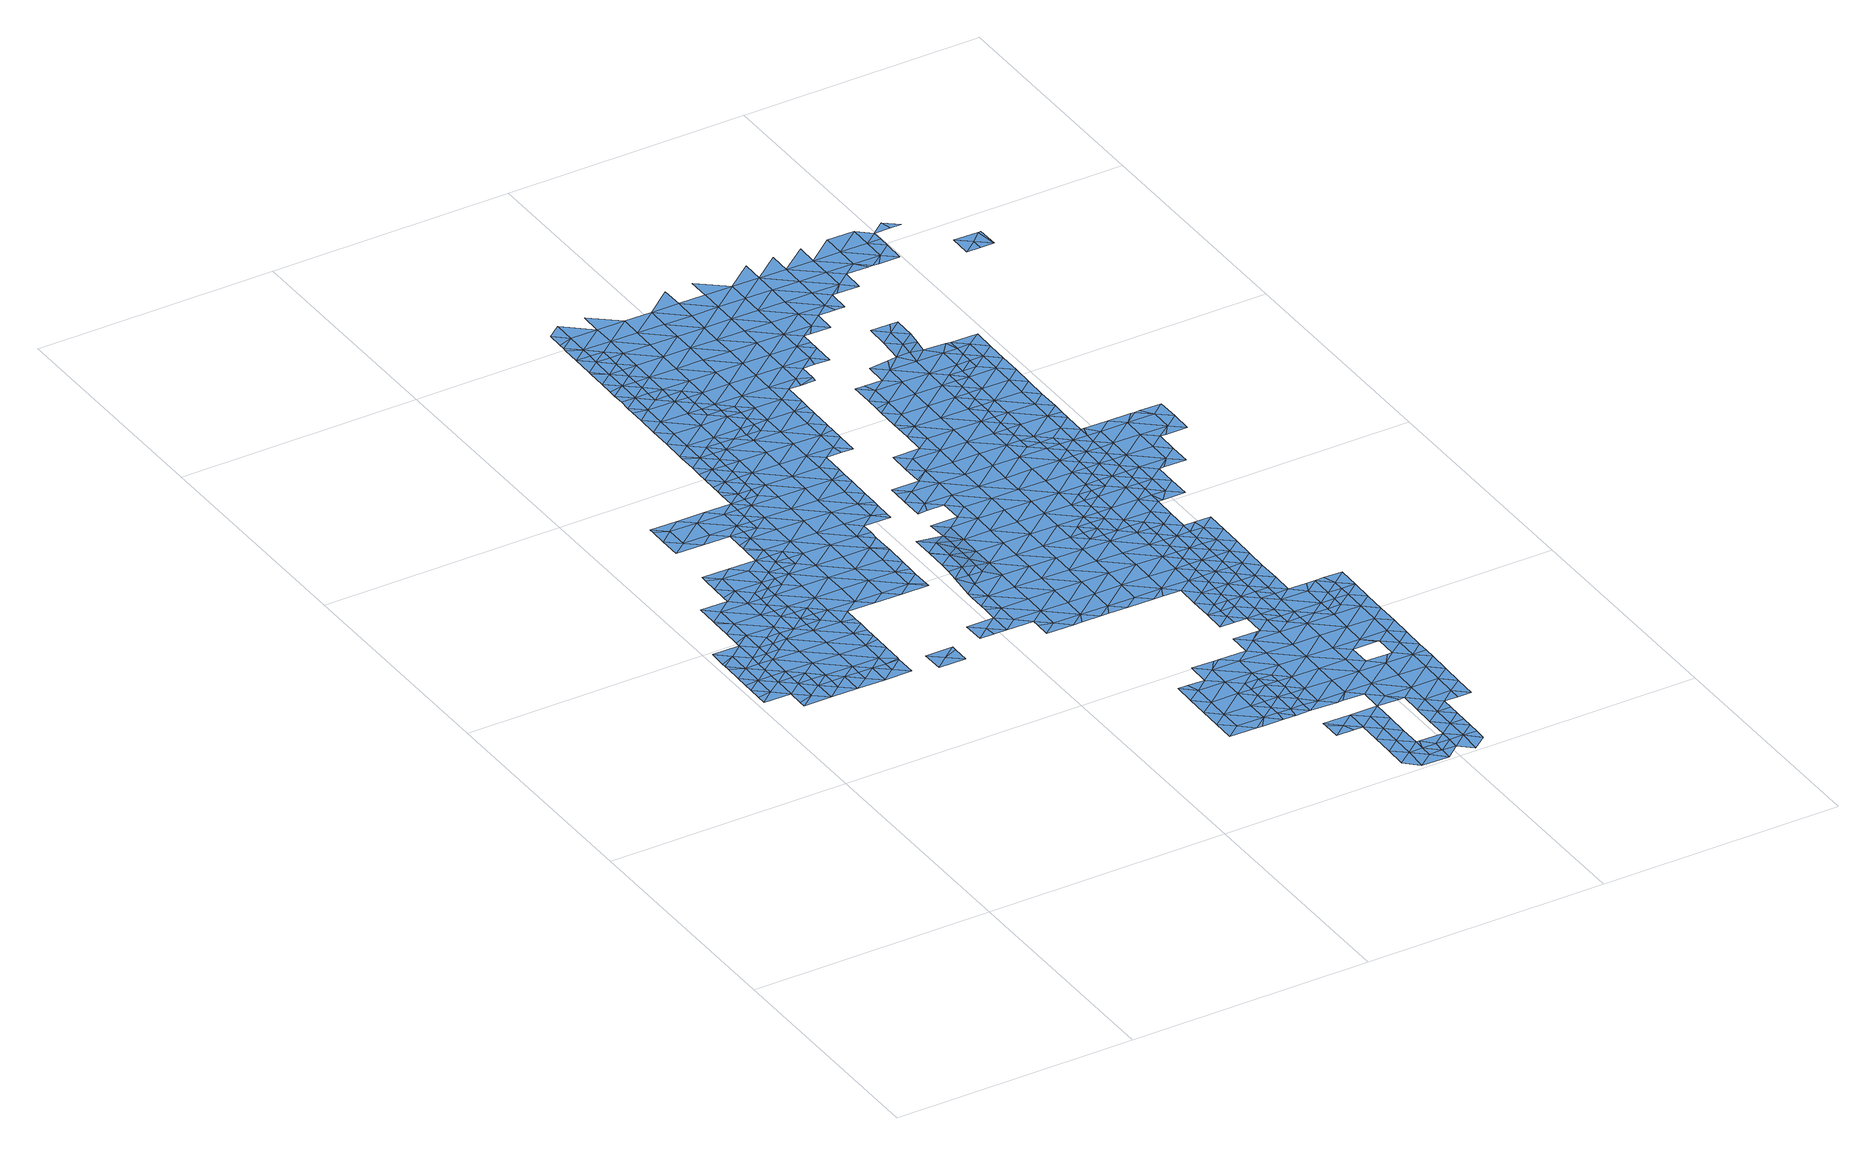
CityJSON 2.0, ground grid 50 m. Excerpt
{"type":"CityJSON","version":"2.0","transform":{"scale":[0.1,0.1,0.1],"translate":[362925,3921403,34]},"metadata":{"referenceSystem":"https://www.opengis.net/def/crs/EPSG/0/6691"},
"CityObjects":{
"waterbody1":{"type":"WaterBody","attributes":{"name":"9","class":"1140","function":"1","WaterBodyRiverFloodingRiskAttribute.description":"5","WaterBodyRiverFloodingRiskAttribute.rankOrg":"2","WaterBodyRiverFloodingRiskAttribute.adminType":"2","WaterBodyRiverFloodingRiskAttribute.scale":"L1"},"geometry":[{"type":"MultiSurface","lod":"1","boundaries":[[[0,1,2]],[[2,1,3]],[[4,0,2]],[[5,4,2]],[[6,4,5]],[[3,7,2]],[[8,6,9]],[[9,6,5]],[[10,11,12]],[[7,10,12]],[[11,13,12]],[[5,2,14]],[[2,7,14]],[[9,5,15]],[[7,12,14]],[[13,16,12]],[[5,17,15]],[[5,14,17]],[[18,15,19]],[[18,20,21]],[[15,17,19]],[[14,12,22]],[[12,16,22]],[[20,18,19]],[[16,23,22]],[[17,14,24]],[[14,22,24]],[[23,25,22]],[[19,17,26]],[[20,19,27]],[[17,24,26]],[[19,28,27]],[[19,26,28]],[[24,22,29]],[[22,25,29]],[[30,27,28]],[[25,31,29]],[[26,24,32]],[[24,29,32]],[[33,34,35]],[[28,36,30]],[[33,37,34]],[[31,38,29]],[[28,26,39]],[[37,40,34]],[[34,41,35]],[[26,32,39]],[[42,43,44]],[[38,31,45]],[[44,35,41]],[[29,46,32]],[[28,47,36]],[[40,48,34]],[[29,38,46]],[[42,44,41]],[[28,39,47]],[[32,49,39]],[[50,32,46]],[[48,51,34]],[[34,51,41]],[[32,50,49]],[[52,53,48]],[[52,36,53]],[[41,54,42]],[[39,55,47]],[[36,47,53]],[[56,39,49]],[[53,51,48]],[[55,39,56]],[[57,54,41]],[[51,57,41]],[[58,47,55]],[[53,47,59]],[[59,47,58]],[[57,60,54]],[[60,61,62]],[[62,54,60]],[[51,53,63]],[[53,59,63]],[[64,61,60]],[[65,66,67]],[[57,68,60]],[[59,69,63]],[[70,65,67]],[[51,63,71]],[[57,51,68]],[[60,72,64]],[[66,65,73]],[[68,51,71]],[[73,74,75]],[[75,74,76]],[[74,73,65]],[[60,77,72]],[[70,78,65]],[[79,71,63]],[[60,68,77]],[[80,76,74]],[[81,79,63]],[[63,69,81]],[[82,74,65]],[[83,78,84]],[[82,65,78]],[[84,72,83]],[[74,85,80]],[[72,77,83]],[[68,71,79]],[[69,86,81]],[[82,87,74]],[[82,78,83]],[[77,68,88]],[[74,87,85]],[[68,79,88]],[[89,79,81]],[[86,89,81]],[[77,88,90]],[[83,77,91]],[[92,93,94]],[[92,85,93]],[[85,87,93]],[[91,77,90]],[[82,83,91]],[[95,94,96]],[[88,79,97]],[[94,93,96]],[[98,95,96]],[[97,79,89]],[[86,99,89]],[[82,91,100]],[[87,82,101]],[[102,98,96]],[[101,82,100]],[[93,87,101]],[[88,97,103]],[[90,88,104]],[[105,97,89]],[[106,89,99]],[[104,88,103]],[[91,90,104]],[[105,89,106]],[[96,93,107]],[[102,96,108]],[[107,93,101]],[[109,108,96]],[[107,109,96]],[[110,97,105]],[[100,91,111]],[[103,97,112]],[[112,97,110]],[[91,104,111]],[[112,113,103]],[[104,103,113]],[[109,114,108]],[[100,111,115]],[[101,100,116]],[[117,114,118]],[[117,108,114]],[[119,104,113]],[[107,101,116]],[[120,104,119]],[[111,104,120]],[[100,115,116]],[[121,109,107]],[[114,122,118]],[[123,118,122]],[[124,123,122]],[[111,120,125]],[[121,114,109]],[[115,111,126]],[[127,107,116]],[[126,111,125]],[[128,124,122]],[[129,124,128]],[[130,129,128]],[[121,107,127]],[[115,131,116]],[[132,133,134]],[[132,130,133]],[[130,128,133]],[[115,126,131]],[[122,114,135]],[[114,121,135]],[[122,136,128]],[[137,134,133]],[[127,116,138]],[[139,121,127]],[[140,122,135]],[[116,131,138]],[[133,141,137]],[[131,126,142]],[[136,122,140]],[[133,128,136]],[[143,127,138]],[[121,139,135]],[[131,144,138]],[[145,131,142]],[[139,127,143]],[[133,146,141]],[[131,145,144]],[[135,147,140]],[[133,136,146]],[[138,148,143]],[[149,138,144]],[[150,147,135]],[[150,135,139]],[[138,149,148]],[[151,141,146]],[[152,153,154]],[[148,155,143]],[[156,157,158]],[[143,155,139]],[[156,159,157]],[[154,153,160]],[[147,161,140]],[[157,159,162]],[[153,152,163]],[[136,140,161]],[[155,164,139]],[[139,165,150]],[[164,165,139]],[[166,158,167]],[[168,160,169]],[[169,160,153]],[[146,136,161]],[[158,157,167]],[[170,166,167]],[[171,172,173]],[[174,168,169]],[[151,146,175]],[[162,176,157]],[[163,177,153]],[[178,147,150]],[[173,179,180]],[[165,178,150]],[[181,182,183]],[[181,170,182]],[[184,174,169]],[[146,185,175]],[[170,167,182]],[[173,172,179]],[[157,186,167]],[[182,187,183]],[[146,161,185]],[[188,176,189]],[[190,169,153]],[[186,157,176]],[[189,180,188]],[[191,153,177]],[[192,183,187]],[[180,179,188]],[[172,193,179]],[[177,192,187]],[[194,161,147]],[[195,147,178]],[[196,175,197]],[[167,198,182]],[[186,176,188]],[[191,177,187]],[[175,185,197]],[[199,196,197]],[[195,194,147]],[[161,194,185]],[[190,153,191]],[[184,169,190]],[[200,195,178]],[[201,167,186]],[[202,203,193]],[[202,199,203]],[[199,197,203]],[[198,167,201]],[[179,193,204]],[[187,182,198]],[[188,179,205]],[[198,206,187]],[[193,203,204]],[[207,208,185]],[[207,185,194]],[[191,187,206]],[[179,204,205]],[[195,200,209]],[[197,185,208]],[[210,190,191]],[[197,211,203]],[[212,194,195]],[[186,188,213]],[[208,211,197]],[[213,188,205]],[[201,186,213]],[[195,209,212]],[[214,191,206]],[[215,207,194]],[[216,215,194]],[[216,194,212]],[[204,203,211]],[[210,191,214]],[[217,190,210]],[[211,218,204]],[[219,208,207]],[[201,213,220]],[[198,201,221]],[[198,222,206]],[[207,215,219]],[[201,220,221]],[[206,222,214]],[[205,204,223]],[[224,211,208]],[[225,208,219]],[[223,204,218]],[[223,226,205]],[[198,221,222]],[[208,225,224]],[[227,210,214]],[[213,205,226]],[[228,218,211]],[[222,229,214]],[[224,228,211]],[[220,213,226]],[[220,230,221]],[[228,231,218]],[[214,229,227]],[[220,226,230]],[[231,232,218]],[[233,231,228]],[[222,234,229]],[[223,218,232]],[[223,235,226]],[[221,230,236]],[[222,221,234]],[[232,235,223]],[[221,236,234]],[[229,237,227]],[[226,238,230]],[[234,237,229]],[[233,239,231]],[[238,236,230]],[[240,232,231]],[[239,233,241]],[[239,240,231]],[[238,226,235]],[[242,243,227]],[[244,234,236]],[[227,237,242]],[[245,235,232]],[[246,236,238]],[[244,236,246]],[[232,240,247]],[[237,248,242]],[[237,234,248]],[[240,249,247]],[[245,232,247]],[[248,234,244]],[[238,235,250]],[[251,247,249]],[[250,235,245]],[[246,238,250]],[[252,244,246]],[[253,242,248]],[[254,245,247]],[[254,247,251]],[[255,248,244]],[[246,250,252]],[[254,256,245]],[[250,245,257]],[[257,245,256]],[[244,252,258]],[[257,259,250]],[[244,258,255]],[[253,260,261]],[[250,262,252]],[[253,248,260]],[[263,259,257]],[[260,248,255]],[[262,250,259]],[[258,252,262]],[[262,264,258]],[[264,265,258]],[[259,263,266]],[[255,258,265]],[[259,267,262]],[[265,268,255]],[[259,266,267]],[[260,255,268]],[[269,264,262]],[[267,269,262]],[[270,265,264]],[[260,268,271]],[[272,269,267]],[[269,270,264]],[[273,268,265]],[[270,273,265]],[[274,269,272]],[[275,270,269]],[[274,275,269]],[[276,277,268]],[[268,273,276]],[[278,273,270]],[[275,278,270]],[[279,276,273]],[[278,275,280]],[[278,279,273]],[[281,278,280]],[[282,283,276]],[[282,276,279]],[[284,279,278]],[[281,284,278]],[[285,279,284]],[[282,279,285]],[[286,287,282]],[[282,285,286]],[[285,284,288]],[[285,288,289]],[[290,286,285]],[[289,290,285]],[[291,290,289]],[[292,287,286]],[[293,286,290]],[[294,290,291]],[[292,286,293]],[[293,290,295]],[[290,294,295]],[[296,292,293]],[[297,293,295]],[[296,293,297]],[[298,299,296]],[[300,299,298]]]}]},
"waterbody2":{"type":"WaterBody","attributes":{"name":"9","class":"1140","function":"1","WaterBodyRiverFloodingRiskAttribute.description":"5","WaterBodyRiverFloodingRiskAttribute.rankOrg":"1","WaterBodyRiverFloodingRiskAttribute.adminType":"2","WaterBodyRiverFloodingRiskAttribute.scale":"L1"},"geometry":[{"type":"MultiSurface","lod":"1","boundaries":[[[301,302,303]],[[302,301,304]],[[301,305,304]],[[306,305,301]],[[306,307,305]],[[72,84,308]],[[64,72,308]],[[309,310,311]],[[309,312,310]],[[309,311,1]],[[1,311,313]],[[313,311,314]],[[315,314,311]],[[314,315,316]],[[316,317,314]],[[314,317,11]],[[317,318,11]],[[13,11,318]],[[319,320,16]],[[10,7,313]],[[3,313,7]],[[313,11,10]],[[13,318,16]],[[318,319,16]],[[314,11,313]],[[3,1,313]],[[321,309,1]],[[309,321,322]],[[303,302,323]],[[312,309,322]],[[321,324,322]],[[325,326,327]],[[6,327,4]],[[321,1,0]],[[36,52,328]],[[52,48,328]],[[54,62,42]],[[42,62,329]],[[330,331,329]],[[331,332,333]],[[64,308,61]],[[78,308,84]],[[307,334,305]],[[335,304,305]],[[304,43,302]],[[331,323,302]],[[331,336,323]],[[331,333,336]],[[67,332,330]],[[23,16,320]],[[335,334,337]],[[337,37,335]],[[328,48,40]],[[335,37,33]],[[33,35,335]],[[335,35,304]],[[35,44,304]],[[302,329,331]],[[43,329,302]],[[42,329,43]],[[44,43,304]],[[40,37,328]],[[30,36,328]],[[27,30,328]],[[27,328,37]],[[337,27,37]],[[20,27,337]],[[18,21,338]],[[338,21,339]],[[340,338,339]],[[340,341,342]],[[340,342,8]],[[318,317,319]],[[320,319,343]],[[344,343,345]],[[8,342,327]],[[342,346,327]],[[326,324,321]],[[326,321,327]],[[327,321,4]],[[0,4,321]],[[62,61,329]],[[329,61,330]],[[61,67,330]],[[308,67,61]],[[70,67,308]],[[78,70,308]],[[342,347,346]],[[6,8,327]],[[340,8,338]],[[341,347,342]],[[331,330,332]],[[325,327,346]],[[21,337,339]],[[338,8,9]],[[9,15,18]],[[9,18,338]],[[21,20,337]],[[348,334,307]],[[334,348,349]],[[350,339,349]],[[349,339,334]],[[340,339,350]],[[334,335,305]],[[339,337,334]],[[344,45,31]],[[345,45,344]],[[23,320,25]],[[320,343,25]],[[343,344,25]],[[31,25,344]]]}]},
"waterbody3":{"type":"WaterBody","attributes":{"name":"9","class":"1140","function":"1","WaterBodyRiverFloodingRiskAttribute.description":"5","WaterBodyRiverFloodingRiskAttribute.rankOrg":"2","WaterBodyRiverFloodingRiskAttribute.adminType":"2","WaterBodyRiverFloodingRiskAttribute.scale":"L1"},"geometry":[{"type":"MultiSurface","lod":"1","boundaries":[[[351,352,353]],[[351,353,354]],[[353,352,355]],[[353,355,356]],[[354,353,356]]]}]},
"waterbody4":{"type":"WaterBody","attributes":{"name":"9","class":"1140","function":"1","WaterBodyRiverFloodingRiskAttribute.description":"5","WaterBodyRiverFloodingRiskAttribute.rankOrg":"1","WaterBodyRiverFloodingRiskAttribute.adminType":"2","WaterBodyRiverFloodingRiskAttribute.scale":"L1"},"geometry":[{"type":"MultiSurface","lod":"1","boundaries":[[[357,358,359]],[[357,360,358]],[[361,360,357]],[[357,362,361]],[[363,362,357]],[[362,94,361]],[[92,94,362]],[[80,85,362]],[[76,80,362]],[[362,85,92]],[[364,359,358]],[[365,359,364]],[[366,359,365]],[[366,367,359]],[[368,367,366]],[[369,367,368]],[[369,363,367]],[[363,369,76]],[[361,94,95]],[[95,98,361]],[[360,361,98]],[[363,76,362]],[[367,363,357]],[[359,367,357]]]}]},
"waterbody5":{"type":"WaterBody","attributes":{"name":"9","class":"1140","function":"1","WaterBodyRiverFloodingRiskAttribute.description":"5","WaterBodyRiverFloodingRiskAttribute.rankOrg":"1","WaterBodyRiverFloodingRiskAttribute.adminType":"2","WaterBodyRiverFloodingRiskAttribute.scale":"L1"},"geometry":[{"type":"MultiSurface","lod":"1","boundaries":[[[370,371,372]],[[373,374,370]],[[372,371,375]],[[370,372,373]],[[376,374,377]],[[374,373,377]],[[375,378,372]],[[377,379,376]],[[380,376,379]],[[373,372,378]],[[381,378,375]],[[379,382,380]],[[373,383,377]],[[384,373,378]],[[385,382,379]],[[383,373,384]],[[378,381,386]],[[387,385,379]],[[379,377,387]],[[388,384,378]],[[389,378,386]],[[377,383,387]],[[378,389,388]],[[390,391,384]],[[390,384,388]],[[383,384,391]],[[387,392,385]],[[393,387,383]],[[394,385,392]],[[395,393,383]],[[395,383,391]],[[394,392,396]],[[387,397,392]],[[398,399,400]],[[397,387,393]],[[398,401,399]],[[399,401,402]],[[403,404,405]],[[406,397,393]],[[407,408,392]],[[396,392,408]],[[409,404,403]],[[409,410,411]],[[412,413,414]],[[399,402,415]],[[410,409,403]],[[400,399,416]],[[392,397,407]],[[414,417,412]],[[405,418,403]],[[406,419,397]],[[412,420,413]],[[411,421,415]],[[399,415,416]],[[420,422,423]],[[421,411,410]],[[423,413,420]],[[424,425,403]],[[405,426,418]],[[412,417,427]],[[403,418,424]],[[410,403,425]],[[428,408,407]],[[429,421,410]],[[430,431,419]],[[431,422,420]],[[430,422,431]],[[416,415,432]],[[415,421,432]],[[407,397,433]],[[397,419,433]],[[410,425,429]],[[434,420,412]],[[435,418,426]],[[436,428,407]],[[432,437,416]],[[421,438,432]],[[419,431,433]],[[439,434,412]],[[438,421,429]],[[412,427,439]],[[439,427,440]],[[441,435,426]],[[436,407,433]],[[420,442,431]],[[438,437,432]],[[443,444,428]],[[436,443,428]],[[439,440,445]],[[420,434,442]],[[433,431,446]],[[447,448,441]],[[449,444,443]],[[450,445,437]],[[436,433,446]],[[447,451,448]],[[431,442,446]],[[447,441,452]],[[439,453,434]],[[446,454,436]],[[455,450,437]],[[447,456,451]],[[439,445,457]],[[443,436,454]],[[434,453,442]],[[458,447,452]],[[459,460,443]],[[461,451,456]],[[449,443,460]],[[445,450,457]],[[439,457,453]],[[461,462,463]],[[442,464,446]],[[465,450,455]],[[453,464,442]],[[443,454,459]],[[466,467,447]],[[447,467,456]],[[461,456,462]],[[447,458,466]],[[465,468,450]],[[459,469,460]],[[465,463,470]],[[471,472,456]],[[456,472,462]],[[463,462,470]],[[473,460,469]],[[457,450,468]],[[456,467,471]],[[470,468,465]],[[474,459,454]],[[475,470,462]],[[446,464,476]],[[454,446,477]],[[478,473,469]],[[479,475,462]],[[479,462,472]],[[453,480,464]],[[481,457,468]],[[446,476,477]],[[469,459,482]],[[453,457,483]],[[484,478,469]],[[485,476,464]],[[482,484,469]],[[480,485,464]],[[453,483,480]],[[474,454,477]],[[457,481,483]],[[486,470,475]],[[482,459,474]],[[478,484,487]],[[488,486,475]],[[489,477,476]],[[468,470,490]],[[491,482,474]],[[492,480,483]],[[490,470,486]],[[476,485,493]],[[477,489,474]],[[481,468,494]],[[495,491,474]],[[496,493,485]],[[488,497,486]],[[494,468,490]],[[476,493,489]],[[492,483,498]],[[483,481,499]],[[489,500,474]],[[499,481,494]],[[474,500,495]],[[490,486,501]],[[486,497,501]],[[498,483,499]],[[502,493,496]],[[494,490,503]],[[490,501,503]],[[504,493,502]],[[505,499,494]],[[506,495,500]],[[502,498,507]],[[498,499,507]],[[494,503,505]],[[489,493,508]],[[505,509,499]],[[510,507,499]],[[500,511,506]],[[509,510,499]],[[502,507,504]],[[508,493,504]],[[500,489,512]],[[513,507,510]],[[504,507,513]],[[489,508,512]],[[511,500,512]],[[514,508,504]],[[513,514,504]],[[515,512,508]],[[516,511,512]],[[517,511,516]],[[517,518,519]],[[515,508,514]],[[518,517,516]],[[520,516,512]],[[520,512,515]],[[521,518,516]],[[521,516,520]]]}]},
"waterbody6":{"type":"WaterBody","attributes":{"name":"9","class":"1140","function":"1","WaterBodyRiverFloodingRiskAttribute.description":"5","WaterBodyRiverFloodingRiskAttribute.rankOrg":"2","WaterBodyRiverFloodingRiskAttribute.adminType":"2","WaterBodyRiverFloodingRiskAttribute.scale":"L1"},"geometry":[{"type":"MultiSurface","lod":"1","boundaries":[[[522,523,524]],[[525,526,527]],[[528,526,525]],[[529,530,526]],[[522,524,527]],[[529,531,532]],[[533,522,527]],[[534,533,527]],[[535,526,536]],[[536,526,530]],[[534,527,535]],[[527,524,525]],[[526,528,531]],[[529,526,531]],[[532,537,529]],[[538,530,529]],[[538,529,537]],[[526,535,527]]]}]},
"waterbody7":{"type":"WaterBody","attributes":{"name":"9","class":"1140","function":"1","WaterBodyRiverFloodingRiskAttribute.description":"5","WaterBodyRiverFloodingRiskAttribute.rankOrg":"1","WaterBodyRiverFloodingRiskAttribute.adminType":"2","WaterBodyRiverFloodingRiskAttribute.scale":"L1"},"geometry":[{"type":"MultiSurface","lod":"1","boundaries":[[[539,540,541]],[[540,542,541]],[[543,544,542]],[[543,545,544]],[[546,547,548]],[[548,547,549]],[[549,547,550]],[[549,550,551]],[[552,551,550]],[[551,552,553]],[[554,183,555]],[[181,183,554]],[[551,553,556]],[[134,549,551]],[[548,549,557]],[[558,546,548]],[[545,546,558]],[[545,558,544]],[[559,118,560]],[[542,544,541]],[[539,541,561]],[[560,562,559]],[[117,118,559]],[[176,162,563]],[[189,176,563]],[[196,199,564]],[[560,565,562]],[[566,564,199]],[[151,196,564]],[[141,564,567]],[[568,554,569]],[[568,570,554]],[[570,561,554]],[[571,561,570]],[[561,571,539]],[[554,561,170]],[[166,170,561]],[[156,541,159]],[[541,544,159]],[[159,544,563]],[[563,544,558]],[[572,563,558]],[[572,180,563]],[[173,180,572]],[[172,202,193]],[[202,172,566]],[[172,171,566]],[[557,566,171]],[[557,567,566]],[[567,549,134]],[[134,137,567]],[[132,134,551]],[[551,130,132]],[[551,556,130]],[[129,130,556]],[[123,124,560]],[[556,560,124]],[[556,573,560]],[[556,574,573]],[[574,556,553]],[[141,151,564]],[[151,175,196]],[[108,117,102]],[[102,117,559]],[[98,102,559]],[[560,573,565]],[[118,123,560]],[[129,556,124]],[[559,575,98]],[[137,141,567]],[[566,567,564]],[[557,171,572]],[[566,199,202]],[[567,557,549]],[[192,177,555]],[[163,555,177]],[[163,152,555]],[[152,569,555]],[[183,192,555]],[[171,173,572]],[[563,180,189]],[[572,558,557]],[[548,557,558]],[[162,159,563]],[[156,158,541]],[[541,158,561]],[[561,158,166]],[[554,170,181]],[[575,559,562]],[[554,555,569]]]}]},
"waterbody8":{"type":"WaterBody","attributes":{"name":"9","class":"1140","function":"1","WaterBodyRiverFloodingRiskAttribute.description":"5","WaterBodyRiverFloodingRiskAttribute.rankOrg":"2","WaterBodyRiverFloodingRiskAttribute.adminType":"2","WaterBodyRiverFloodingRiskAttribute.scale":"L1"},"geometry":[{"type":"MultiSurface","lod":"1","boundaries":[[[391,390,576]],[[390,388,576]],[[576,388,577]],[[577,388,389]],[[417,577,578]],[[386,578,389]],[[423,576,413]],[[430,579,422]],[[430,419,406]],[[406,393,395]],[[395,391,579]],[[579,391,576]],[[389,578,577]],[[413,576,577]],[[422,579,576]],[[406,395,579]],[[430,406,579]],[[423,422,576]],[[414,577,417]],[[414,413,577]]]}]},
"waterbody9":{"type":"WaterBody","attributes":{"name":"9","class":"1140","function":"1","WaterBodyRiverFloodingRiskAttribute.description":"5","WaterBodyRiverFloodingRiskAttribute.rankOrg":"2","WaterBodyRiverFloodingRiskAttribute.adminType":"2","WaterBodyRiverFloodingRiskAttribute.scale":"L1"},"geometry":[{"type":"MultiSurface","lod":"1","boundaries":[[[580,425,424]],[[435,448,581]],[[580,424,581]],[[424,435,581]],[[418,435,424]],[[448,435,441]],[[448,451,581]],[[580,581,451]]]}]},
"waterbody10":{"type":"WaterBody","attributes":{"name":"9","class":"1140","function":"1","WaterBodyRiverFloodingRiskAttribute.description":"5","WaterBodyRiverFloodingRiskAttribute.rankOrg":"1","WaterBodyRiverFloodingRiskAttribute.adminType":"2","WaterBodyRiverFloodingRiskAttribute.scale":"L1"},"geometry":[{"type":"MultiSurface","lod":"1","boundaries":[[[582,583,584]],[[582,585,583]],[[585,586,583]],[[587,588,586]],[[589,590,583]],[[591,592,589]],[[593,591,594]],[[595,596,597]],[[598,595,597]],[[595,598,599]],[[599,598,600]],[[601,599,602]],[[603,599,601]],[[604,605,603]],[[604,603,606]],[[606,603,601]],[[607,606,601]],[[607,601,608]],[[609,608,602]],[[609,602,610]],[[611,610,602]],[[612,613,614]],[[615,612,614]],[[616,617,618]],[[616,618,619]],[[619,618,620]],[[621,619,620]],[[622,623,624]],[[625,622,624]],[[625,624,593]],[[626,627,628]],[[628,627,629]],[[630,631,629]],[[631,630,632]],[[631,632,633]],[[633,634,631]],[[635,634,633]],[[634,635,636]],[[637,625,593]],[[638,639,640]],[[641,642,640]],[[643,642,641]],[[591,644,594]],[[644,591,587]],[[587,591,588]],[[588,591,589]],[[588,589,583]],[[586,588,583]],[[645,582,584]],[[645,584,646]],[[647,646,648]],[[584,648,646]],[[648,584,649]],[[649,650,651]],[[649,651,648]],[[652,648,651]],[[653,654,655]],[[656,655,654]],[[656,657,655]],[[649,657,656]],[[658,657,649]],[[657,658,659]],[[659,658,660]],[[659,660,661]],[[659,661,662]],[[659,662,655]],[[655,662,663]],[[655,663,664]],[[533,664,663]],[[522,533,663]],[[665,537,666]],[[665,666,667]],[[667,668,669]],[[669,668,670]],[[670,668,596]],[[671,670,596]],[[670,671,672]],[[672,671,603]],[[672,603,673]],[[672,673,674]],[[674,673,675]],[[674,675,676]],[[677,676,675]],[[678,676,677]],[[679,676,678]],[[679,678,680]],[[681,678,677]],[[682,681,677]],[[681,682,683]],[[684,685,686]],[[684,686,687]],[[687,686,679]],[[602,599,600]],[[688,689,690]],[[679,686,691]],[[679,691,692]],[[679,692,693]],[[693,692,690]],[[690,692,694]],[[690,694,695]],[[690,695,688]],[[696,688,695]],[[696,695,697]],[[697,695,698]],[[699,696,700]],[[696,699,688]],[[688,699,701]],[[688,701,702]],[[702,701,703]],[[703,701,704]],[[704,701,705]],[[706,705,701]],[[636,707,708]],[[709,708,707]],[[708,709,710]],[[711,710,709]],[[626,628,712]],[[713,628,629]],[[629,631,713]],[[631,634,713]],[[634,636,708]],[[714,710,711]],[[714,715,710]],[[716,715,714]],[[717,715,716]],[[717,718,715]],[[718,719,715]],[[715,719,720]],[[720,719,713]],[[719,628,713]],[[719,721,722]],[[723,719,722]],[[719,723,628]],[[723,712,628]],[[724,712,723]],[[723,725,724]],[[726,725,722]],[[727,726,722]],[[728,729,721]],[[730,728,721]],[[730,721,718]],[[731,732,604]],[[731,604,733]],[[734,733,604]],[[735,643,641]],[[640,639,641]],[[639,736,641]],[[736,735,641]],[[736,737,735]],[[737,738,735]],[[594,643,735]],[[594,735,593]],[[738,593,735]],[[738,637,593]],[[591,593,624]],[[623,620,624]],[[621,620,623]],[[620,618,739]],[[617,614,618]],[[617,615,614]],[[613,740,614]],[[602,741,611]],[[608,601,602]],[[602,600,741]],[[742,600,598]],[[599,671,595]],[[668,666,743]],[[668,743,597]],[[743,744,597]],[[525,745,746]],[[523,662,745]],[[524,523,745]],[[524,745,525]],[[528,525,746]],[[531,528,746]],[[531,746,743]],[[743,746,744]],[[745,744,746]],[[744,745,747]],[[661,747,745]],[[661,748,747]],[[749,750,742]],[[751,752,749]],[[752,751,753]],[[592,754,589]],[[591,624,592]],[[624,620,592]],[[592,620,754]],[[620,739,754]],[[755,749,752]],[[755,756,749]],[[756,750,749]],[[757,750,756]],[[600,742,750]],[[741,600,750]],[[757,741,750]],[[758,756,755]],[[740,758,755]],[[614,740,755]],[[618,614,755]],[[618,755,739]],[[739,755,752]],[[739,752,754]],[[754,752,753]],[[754,753,589]],[[590,589,753]],[[759,760,658]],[[584,583,590]],[[584,590,759]],[[759,590,760]],[[753,760,590]],[[760,753,751]],[[760,751,660]],[[660,751,748]],[[749,748,751]],[[742,748,749]],[[748,742,747]],[[742,598,747]],[[747,598,744]],[[744,598,597]],[[726,727,761]],[[606,734,604]],[[732,605,604]],[[762,728,730]],[[721,719,718]],[[721,729,722]],[[722,729,727]],[[723,722,725]],[[720,713,634]],[[710,715,720]],[[763,716,714]],[[764,714,711]],[[765,711,709]],[[634,708,720]],[[710,720,708]],[[766,709,707]],[[706,701,699]],[[688,702,689]],[[706,699,767]],[[767,699,700]],[[695,694,768]],[[694,692,691]],[[689,693,690]],[[679,693,676]],[[686,769,691]],[[680,687,679]],[[686,685,769]],[[769,685,770]],[[768,694,691]],[[709,766,771]],[[691,765,768]],[[691,769,765]],[[769,711,765]],[[769,764,711]],[[772,714,764]],[[772,763,714]],[[773,772,764]],[[774,773,764]],[[774,764,769]],[[770,774,769]],[[682,677,775]],[[775,677,675]],[[776,674,676]],[[777,605,732]],[[777,778,605]],[[779,775,675]],[[778,779,675]],[[778,675,605]],[[605,675,673]],[[776,672,674]],[[673,603,605]],[[671,599,603]],[[693,776,676]],[[689,776,693]],[[672,776,689]],[[670,672,689]],[[596,595,671]],[[596,668,597]],[[702,670,689]],[[702,669,670]],[[702,703,669]],[[703,667,669]],[[667,666,668]],[[666,537,743]],[[532,743,537]],[[532,531,743]],[[522,663,523]],[[653,655,664]],[[663,662,523]],[[659,655,657]],[[661,745,662]],[[660,748,661]],[[658,760,660]],[[658,649,759]],[[656,650,649]],[[780,656,654]],[[652,647,648]],[[781,782,783]],[[783,784,781]],[[783,785,784]],[[783,786,785]],[[783,782,786]],[[780,782,656]],[[650,656,782]],[[650,782,781]],[[781,651,650]],[[584,759,649]],[[768,787,788]],[[698,695,788]],[[768,789,787]],[[790,698,788]],[[788,787,790]],[[788,695,768]],[[787,789,771]],[[789,709,771]],[[765,709,789]],[[765,789,768]]]}]},
"waterbody11":{"type":"WaterBody","attributes":{"name":"9","class":"1140","function":"1","WaterBodyRiverFloodingRiskAttribute.description":"5","WaterBodyRiverFloodingRiskAttribute.rankOrg":"1","WaterBodyRiverFloodingRiskAttribute.adminType":"2","WaterBodyRiverFloodingRiskAttribute.scale":"L1"},"geometry":[{"type":"MultiSurface","lod":"1","boundaries":[[[791,792,793]],[[794,795,796]],[[797,792,798]],[[798,792,791]],[[799,798,791]],[[799,791,800]],[[801,800,791]],[[802,801,793]],[[803,798,799]],[[796,798,803]],[[796,804,805]],[[806,807,808]],[[809,810,804]],[[807,811,812]],[[805,794,796]],[[793,801,791]],[[795,798,796]],[[798,795,797]],[[810,805,804]],[[813,807,806]],[[814,811,813]],[[812,809,807]],[[804,807,809]],[[807,804,808]],[[808,804,815]],[[815,804,796]],[[815,796,803]],[[811,807,813]],[[816,813,817]],[[814,816,818]],[[806,817,813]],[[814,813,816]]]}]},
"waterbody12":{"type":"WaterBody","attributes":{"name":"9","class":"1140","function":"1","WaterBodyRiverFloodingRiskAttribute.description":"5","WaterBodyRiverFloodingRiskAttribute.rankOrg":"2","WaterBodyRiverFloodingRiskAttribute.adminType":"2","WaterBodyRiverFloodingRiskAttribute.scale":"L1"},"geometry":[{"type":"MultiSurface","lod":"1","boundaries":[[[495,506,819]],[[819,820,495]],[[491,495,820]],[[518,521,821]],[[517,519,819]],[[819,519,822]],[[819,822,823]],[[823,822,800]],[[824,800,822]],[[825,826,821]],[[825,821,827]],[[828,829,830]],[[828,831,733]],[[831,832,833]],[[834,835,836]],[[837,838,834]],[[839,837,840]],[[841,842,843]],[[840,844,839]],[[839,762,845]],[[728,842,729]],[[730,845,762]],[[729,842,841]],[[841,727,729]],[[846,839,845]],[[839,846,837]],[[846,838,837]],[[838,846,772]],[[838,772,773]],[[847,774,770]],[[834,838,835]],[[848,836,835]],[[849,848,835]],[[850,849,851]],[[770,685,847]],[[851,687,850]],[[852,612,615]],[[853,617,616]],[[854,855,856]],[[613,612,857]],[[857,858,859]],[[860,608,859]],[[734,607,860]],[[833,778,777]],[[734,606,607]],[[607,608,860]],[[757,756,861]],[[610,611,861]],[[859,608,609]],[[613,857,740]],[[861,756,758]],[[758,740,861]],[[610,861,740]],[[857,610,740]],[[857,859,610]],[[609,610,859]],[[611,741,861]],[[741,757,861]],[[862,775,779]],[[863,833,832]],[[863,864,833]],[[865,866,862]],[[867,868,869]],[[683,870,867]],[[850,687,680]],[[680,681,850]],[[683,682,870]],[[797,871,792]],[[868,867,870]],[[872,868,870]],[[870,866,872]],[[870,862,866]],[[870,775,862]],[[682,775,870]],[[681,683,850]],[[850,683,867]],[[867,849,850]],[[849,867,869]],[[873,849,869]],[[849,873,848]],[[862,864,865]],[[864,862,833]],[[833,862,778]],[[779,778,862]],[[777,732,833]],[[833,732,831]],[[831,732,731]],[[731,733,831]],[[733,734,860]],[[828,733,860]],[[859,828,860]],[[858,828,859]],[[858,874,829]],[[874,858,855]],[[855,858,856]],[[856,858,857]],[[612,856,857]],[[852,856,612]],[[856,852,854]],[[818,854,852]],[[853,811,814]],[[809,812,875]],[[875,619,621]],[[810,809,876]],[[875,876,809]],[[875,623,876]],[[621,623,875]],[[853,619,875]],[[811,853,875]],[[812,811,875]],[[814,818,853]],[[853,818,852]],[[853,852,617]],[[615,617,852]],[[684,687,851]],[[684,851,685]],[[685,851,847]],[[847,851,849]],[[835,847,849]],[[847,835,838]],[[847,838,774]],[[773,774,838]],[[763,772,846]],[[846,716,763]],[[845,716,846]],[[717,716,845]],[[730,718,845]],[[845,718,717]],[[843,877,841]],[[761,841,877]],[[727,841,761]],[[728,762,842]],[[839,842,762]],[[842,839,844]],[[842,844,843]],[[878,840,837]],[[878,834,836]],[[879,832,831]],[[831,880,879]],[[880,831,828]],[[830,880,828]],[[793,792,881]],[[792,871,881]],[[881,871,736]],[[737,736,871]],[[637,738,882]],[[871,882,738]],[[795,882,871]],[[797,795,871]],[[794,805,882]],[[876,882,805]],[[882,876,625]],[[622,625,876]],[[616,619,853]],[[680,678,681]],[[829,828,858]],[[883,884,885]],[[876,623,622]],[[882,625,637]],[[805,810,876]],[[882,795,794]],[[871,738,737]],[[881,736,639]],[[881,802,793]],[[521,827,821]],[[826,519,821]],[[826,824,822]],[[823,800,801]],[[819,823,820]],[[519,826,822]],[[506,517,819]],[[519,518,821]],[[517,506,511]],[[886,802,881]],[[884,883,473]],[[884,473,638]],[[884,638,640]],[[642,885,884]],[[640,642,884]],[[639,638,881]],[[886,881,638]],[[886,638,473]],[[473,478,886]],[[478,487,886]],[[886,487,802]],[[801,802,823]],[[487,823,802]],[[487,820,823]],[[484,820,487]],[[484,482,820]],[[491,820,482]],[[834,878,837]]]}]},
"waterbody13":{"type":"WaterBody","attributes":{"name":"9","class":"1140","function":"1","WaterBodyRiverFloodingRiskAttribute.description":"5","WaterBodyRiverFloodingRiskAttribute.rankOrg":"2","WaterBodyRiverFloodingRiskAttribute.adminType":"2","WaterBodyRiverFloodingRiskAttribute.scale":"L1"},"geometry":[{"type":"MultiSurface","lod":"1","boundaries":[[[724,887,888]],[[889,890,891]],[[892,889,891]],[[893,892,891]],[[887,724,725]],[[894,888,887]],[[888,894,891]],[[712,724,888]],[[888,890,712]],[[890,888,891]],[[894,893,891]]]}]},
"waterbody14":{"type":"WaterBody","attributes":{"name":"9","class":"1140","function":"1","WaterBodyRiverFloodingRiskAttribute.description":"5","WaterBodyRiverFloodingRiskAttribute.rankOrg":"1","WaterBodyRiverFloodingRiskAttribute.adminType":"2","WaterBodyRiverFloodingRiskAttribute.scale":"L1"},"geometry":[{"type":"MultiSurface","lod":"1","boundaries":[[[895,896,897]],[[895,897,898]],[[899,829,874]],[[898,897,900]],[[866,865,901]],[[866,901,902]],[[902,903,904]],[[902,905,903]],[[903,905,906]],[[907,905,908]],[[907,909,905]],[[907,910,909]],[[906,905,911]],[[912,880,830]],[[913,914,895]],[[879,913,832]],[[915,916,907]],[[915,907,900]],[[863,832,917]],[[865,864,901]],[[898,900,908]],[[918,895,914]],[[872,904,868]],[[904,872,902]],[[902,872,866]],[[917,895,898]],[[918,896,895]],[[919,874,855]],[[874,919,899]],[[919,920,899]],[[830,829,912]],[[829,899,912]],[[921,912,899]],[[914,912,921]],[[913,912,914]],[[880,912,913]],[[879,880,913]],[[917,864,863]],[[864,917,901]],[[908,901,917]],[[908,905,901]],[[899,920,921]],[[908,917,898]],[[916,910,907]],[[910,922,909]],[[922,923,909]],[[909,923,911]],[[909,911,905]],[[907,908,900]],[[917,832,913]],[[917,913,895]],[[901,905,902]]]}]},
"waterbody15":{"type":"WaterBody","attributes":{"name":"9","class":"1140","function":"1","WaterBodyRiverFloodingRiskAttribute.description":"5","WaterBodyRiverFloodingRiskAttribute.rankOrg":"2","WaterBodyRiverFloodingRiskAttribute.adminType":"2","WaterBodyRiverFloodingRiskAttribute.scale":"L1"},"geometry":[{"type":"MultiSurface","lod":"1","boundaries":[[[924,925,926]],[[927,928,929]],[[929,930,925]],[[929,924,927]],[[925,924,929]],[[928,930,929]]]}]}
},
"vertices":[
[59,855,17],[58,831,17],[87,854,17],[87,831,17],[59,878,17],[88,900,17],[59,901,17],[115,831,17],[60,924,17],[88,923,17],[115,808,17],[114,784,17],[143,807,17],[143,784,17],[144,853,17],[116,923,17],[171,784,17],[144,899,17],[117,946,17],[145,946,17],[145,969,17],[117,969,17],[200,806,17],[199,783,17],[200,852,17],[228,783,17],[201,899,17],[174,968,17],[202,945,17],[256,805,17],[202,968,17],[256,782,17],[257,852,17],[175,1038,17],[203,1037,17],[175,1061,17],[231,968,17],[175,1015,17],[285,785,17],[258,898,17],[203,1014,17],[204,1083,17],[204,1107,17],[176,1107,17],[176,1084,17],[284,782,17],[285,828,17],[259,944,17],[231,1014,17],[286,874,17],[286,859,17],[260,1036,17],[231,991,17],[259,990,17],[233,1106,17],[287,920,17],[286,896,17],[261,1083,17],[287,938,17],[287,967,17],[261,1129,17],[233,1152,17],[233,1129,17],[316,989,17],[262,1152,17],[263,1221,17],[235,1237,17],[234,1199,17],[317,1082,17],[344,966,17],[262,1198,17],[317,1036,17],[290,1152,17],[235,1245,17],[264,1267,17],[235,1256,17],[236,1291,17],[318,1128,17],[291,1198,17],[373,1035,17],[264,1291,17],[373,988,17],[320,1220,17],[319,1174,17],[290,1175,17],[292,1290,17],[401,965,17],[320,1267,17],[374,1081,17],[430,988,17],[375,1127,17],[376,1173,17],[293,1313,17],[321,1313,17],[293,1336,17],[293,1359,17],[322,1359,17],[430,1034,17],[294,1383,17],[458,964,17],[376,1220,17],[377,1266,17],[322,1382,17],[431,1080,17],[432,1126,17],[458,1010,17],[458,970,17],[378,1312,17],[350,1382,17],[378,1358,17],[459,1029,17],[432,1172,17],[459,1056,17],[460,1103,17],[379,1404,17],[433,1219,17],[434,1265,17],[351,1405,17],[351,1428,17],[460,1109,17],[460,1149,17],[435,1357,17],[380,1451,17],[351,1451,17],[352,1474,17],[461,1169,17],[461,1195,17],[434,1311,17],[381,1497,17],[352,1497,17],[353,1520,17],[490,1218,17],[353,1543,17],[381,1543,17],[353,1567,17],[436,1404,17],[437,1496,17],[382,1566,17],[490,1264,17],[492,1356,17],[437,1450,17],[410,1566,17],[518,1194,17],[491,1310,17],[518,1240,17],[518,1208,17],[438,1542,17],[493,1449,17],[519,1287,17],[519,1254,17],[493,1403,17],[438,1565,17],[302,1937,17],[331,1960,17],[303,1975,17],[520,1333,17],[356,1775,17],[385,1774,17],[357,1798,17],[356,1751,17],[303,1983,17],[494,1495,17],[384,1751,17],[331,1937,17],[520,1361,17],[521,1379,17],[357,1821,17],[385,1820,17],[303,1995,17],[332,2006,17],[357,1844,17],[411,1658,17],[440,1658,17],[412,1681,17],[304,2030,17],[467,1565,17],[413,1751,17],[359,1936,17],[521,1425,17],[440,1681,17],[412,1704,17],[358,1867,17],[386,1867,17],[358,1890,17],[332,2052,17],[495,1541,17],[442,1773,17],[387,1913,17],[441,1727,17],[412,1727,17],[388,2005,17],[388,1959,17],[359,1913,17],[468,1657,17],[551,1494,17],[550,1448,17],[467,1588,17],[495,1588,17],[443,1866,17],[467,1611,17],[553,1425,17],[442,1819,17],[468,1634,17],[496,1634,17],[497,1680,17],[498,1726,17],[444,1912,17],[551,1540,17],[552,1587,17],[578,1424,17],[445,2004,17],[553,1633,17],[579,1471,17],[498,1772,17],[444,1958,17],[579,1517,17],[579,1497,17],[389,2051,17],[554,1679,17],[580,1563,17],[499,1819,17],[500,1865,17],[500,1911,17],[554,1725,17],[581,1609,17],[581,1589,17],[555,1772,17],[502,2003,17],[582,1656,17],[501,1957,17],[556,1818,17],[610,1678,17],[611,1724,17],[607,1655,17],[557,1910,17],[612,1771,17],[556,1864,17],[558,1956,17],[612,1817,17],[639,1666,17],[639,1701,17],[638,1655,17],[559,2003,17],[559,2049,17],[614,1909,17],[668,1770,17],[613,1863,17],[668,1724,17],[615,1956,17],[664,1701,17],[669,1816,17],[696,1700,17],[670,1862,17],[615,2002,17],[696,1746,17],[671,1955,17],[697,1768,17],[697,1792,17],[671,1908,17],[726,1815,17],[672,2001,17],[616,2048,17],[727,1861,17],[710,1792,17],[727,1908,17],[728,1954,17],[754,1792,17],[755,1838,17],[729,2000,17],[783,1860,17],[784,1907,17],[729,2046,17],[791,1837,17],[785,1953,17],[811,1837,17],[812,1883,17],[785,1999,17],[786,2045,17],[841,1906,17],[842,1952,17],[822,1883,17],[869,1882,17],[842,1998,17],[843,2044,17],[870,1929,17],[898,1951,17],[899,1997,17],[900,2044,17],[917,1928,17],[926,1928,17],[955,1950,17],[938,1927,17],[956,2043,17],[956,1997,17],[983,1927,17],[984,1973,17],[984,2019,17],[984,1996,17],[1018,2019,17],[1013,2042,17],[1041,2018,17],
[119,1108,17],[148,1131,17],[119,1122,17],[147,1084,17],[90,1085,17],[62,1109,17],[62,1063,17],[262,1175,17],[29,809,17],[1,786,17],[58,785,17],[1,806,17],[86,808,17],[86,762,17],[57,752,17],[57,739,17],[114,738,17],[142,761,17],[170,737,17],[199,760,17],[30,855,17],[1,832,17],[120,1154,17],[2,852,17],[3,913,17],[2,879,17],[31,901,17],[203,991,17],[205,1130,17],[205,1176,17],[149,1177,17],[177,1199,17],[121,1200,17],[90,1039,17],[147,1038,17],[120,1187,17],[146,992,17],[88,947,17],[89,993,17],[60,970,17],[4,971,17],[32,947,17],[227,736,17],[256,759,17],[284,736,17],[3,925,17],[3,934,17],[62,1058,17],[61,1016,17],[61,982,17],
[397,734,6],[398,770,6],[369,757,6],[341,735,6],[398,780,6],[341,781,6],
[208,1361,17],[180,1384,17],[151,1362,17],[237,1383,17],[265,1360,17],[264,1314,17],[207,1315,17],[123,1385,17],[123,1375,17],[123,1339,17],[151,1315,17],[122,1293,17],[179,1292,17],
[675,314,4],[674,267,4],[703,290,4],[703,336,4],[675,360,4],[731,266,4],[676,406,4],[704,382,4],[759,289,4],[705,429,4],[677,452,4],[742,266,4],[697,452,4],[761,382,4],[760,335,4],[733,451,4],[787,266,4],[761,428,4],[788,312,4],[788,289,4],[788,335,4],[789,358,4],[762,474,4],[789,404,4],[734,498,4],[789,381,4],[779,497,4],[818,427,4],[843,209,2],[871,195,2],[843,219,2],[843,172,2],[879,172,2],[926,55,2],[897,33,1],[925,9,0],[818,404,4],[819,473,4],[791,497,4],[898,79,2],[927,102,2],[899,125,2],[873,287,3],[845,311,4],[844,288,4],[899,171,2],[900,218,2],[844,265,4],[954,32,1],[846,403,4],[874,334,3],[927,148,2],[846,357,4],[845,334,4],[954,55,2],[955,78,2],[982,8,0],[901,264,3],[848,496,4],[955,124,2],[846,380,4],[874,380,3],[928,194,2],[875,426,3],[930,333,3],[982,32,1],[876,472,3],[957,217,2],[956,171,2],[930,287,3],[912,264,3],[1011,31,1],[931,379,3],[876,519,4],[848,542,4],[958,263,3],[932,425,3],[1040,54,2],[1011,54,2],[899,541,4],[986,239,2],[1012,77,2],[1039,8,0],[987,332,3],[932,471,3],[1003,216,2],[1040,100,2],[986,286,3],[1068,30,1],[933,518,4],[905,541,4],[1012,124,2],[1041,146,2],[1013,170,2],[988,378,3],[1014,216,2],[1068,53,2],[1068,76,2],[1042,239,2],[934,564,4],[1042,192,2],[1069,100,2],[1069,123,2],[906,587,4],[990,517,4],[1070,169,2],[988,424,3],[989,471,3],[934,587,4],[1069,146,2],[1016,355,3],[1043,285,3],[962,540,4],[1044,331,3],[962,563,4],[1016,401,3],[1098,192,2],[963,587,4],[1098,168,2],[1046,470,3],[1099,238,2],[990,540,4],[1061,354,3],[1045,423,3],[1100,284,3],[1019,539,4],[1067,400,3],[1126,168,2],[1072,354,3],[1101,330,3],[1047,516,4],[1127,214,2],[1073,400,3],[1128,260,2],[1102,423,3],[1129,307,3],[1047,539,4],[1101,376,3],[1103,469,3],[1129,330,3],[1129,353,3],[1075,539,4],[1103,515,4],[1130,399,3],[1131,445,3],[1131,492,3],[1104,561,4],[1076,562,4],[1104,584,4],[1076,585,4],[1132,538,4],[1133,584,4],
[543,963,11],[571,962,11],[571,985,11],[572,1009,11],[544,1032,17],[543,986,17],[572,1032,11],[544,1078,17],[516,1056,17],[572,1055,11],[573,1078,11],[514,963,13],[515,988,15],[515,1009,17],[516,1055,17],[573,1101,10],[516,1102,17],
[300,1799,17],[300,1776,17],[328,1775,17],[299,1752,17],[299,1735,17],[327,1729,17],[299,1706,17],[298,1660,17],[297,1614,17],[326,1636,17],[325,1590,17],[296,1567,17],[325,1544,17],[296,1557,17],[296,1521,17],[329,1867,17],[330,1914,17],[324,1498,17],[383,1635,17],[327,1683,17],[322,1405,17],[323,1451,17],[329,1821,17],[294,1429,17],[384,1728,17],[439,1588,17],[295,1447,17],[439,1635,17],[382,1589,17],[301,1886,17],[301,1891,17],[301,1845,17],[300,1815,17],[383,1682,17],[295,1475,17],[295,1496,17],[294,1414,17],
[817,335,4],[816,288,4],[814,265,4],[818,381,4],
[961,78,2],[983,55,2],
[681,730,6],[710,752,6],[653,753,6],[697,729,6],[738,729,6],[794,728,6],[766,751,6],[767,798,6],[710,798,6],[823,750,6],[824,797,6],[880,750,5],[851,727,5],[715,1076,6],[715,1122,6],[658,1077,6],[714,1029,6],[771,1075,6],[771,1029,6],[828,1074,6],[827,1028,6],[829,1120,6],[886,1119,6],[886,1166,6],[857,1097,6],[856,1074,6],[856,1050,6],[856,1027,6],[855,1004,6],[827,1005,6],[911,957,6],[883,958,6],[883,934,5],[911,934,5],[910,888,5],[911,911,5],[882,888,5],[910,865,5],[881,842,5],[910,842,5],[909,795,5],[909,818,5],[881,796,5],[909,772,5],[790,1652,10],[752,1653,6],[780,1629,6],[751,1607,6],[714,1607,6],[722,1584,6],[694,1608,6],[694,1561,6],[722,1538,6],[693,1532,6],[693,1515,6],[908,749,5],[907,634,4],[907,657,4],[878,634,4],[878,657,4],[850,634,4],[850,681,4],[813,728,6],[642,730,6],[624,730,6],[567,731,6],[596,754,6],[597,800,6],[540,801,6],[568,777,6],[568,761,6],[513,902,6],[513,871,6],[542,893,6],[541,847,6],[598,846,6],[654,845,6],[598,893,6],[655,892,6],[656,938,6],[599,939,6],[542,940,6],[514,917,6],[574,1147,6],[602,1124,6],[631,1146,6],[659,1123,6],[659,1169,6],[716,1168,6],[772,1121,6],[773,1167,6],[830,1166,6],[830,1213,6],[887,1212,6],[831,1259,6],[888,1258,6],[860,1281,6],[832,1305,6],[860,1305,6],[888,1281,6],[916,1258,6],[916,1281,6],[861,1351,6],[861,1374,6],[832,1351,6],[860,1328,6],[661,1261,6],[717,1214,6],[717,1261,6],[776,1352,6],[775,1306,6],[774,1260,6],[718,1307,6],[661,1308,6],[633,1285,6],[633,1289,6],[633,1331,6],[604,1262,6],[576,1286,6],[603,1216,6],[660,1215,6],[631,1193,6],[595,1193,6],[575,1193,6],[575,1240,6],[692,1469,6],[721,1492,6],[720,1445,6],[778,1491,6],[777,1445,6],[809,1652,12],[779,1583,6],[834,1490,6],[835,1536,6],[863,1513,6],[864,1536,6],[864,1559,6],[836,1582,6],[778,1537,6],[893,1581,6],[893,1628,6],[837,1629,6],[837,1652,12],[865,1651,9],[912,1651,7],[922,1627,6],[921,1581,6],[921,1604,6],[892,1558,6],[914,1119,6],[914,1142,6],[914,1096,6],[885,1096,6],[879,703,4],[907,680,4],[908,703,4],[908,726,5],[825,889,6],[855,958,6],[799,1005,6],[713,983,6],[601,1077,6],[657,1030,6],[600,985,6],[600,1031,6],[656,984,6],[713,937,6],[769,936,6],[770,982,6],[712,891,6],[769,890,6],[768,844,6],[825,843,6],[826,935,6],[798,959,6],[798,982,6],[826,958,6],[654,799,6],[711,845,6],[922,1650,6],[921,1558,6],[863,1489,6],[834,1444,6],[776,1398,6],[692,1453,6],[576,1270,6],[719,1353,6],[833,1397,6],[861,1397,6],[692,1423,6],[862,1466,6],[862,1443,6],[862,1420,6],[916,1234,6],[773,1213,6],[915,1165,6],[915,1188,6],[915,1211,6],[513,857,6],[511,778,6],[512,825,6],[483,802,6],[485,779,6],[455,779,6],[455,825,6],[691,1377,6],[662,1354,6],[720,1399,6],[634,1377,6],
[992,655,4],[964,679,4],[964,656,4],[965,748,5],[965,725,5],[993,748,5],[964,702,4],[993,702,4],[1021,678,4],[1020,632,4],[992,632,4],[963,633,4],[1021,724,4],[994,794,5],[965,771,5],[1024,863,5],[995,840,5],[1023,817,5],[966,818,5],[966,795,5],[967,864,5],[966,841,5],[995,886,5],[967,887,5],[1022,771,5],[990,910,5],[1024,909,5],[967,910,5],
[1047,562,4],[991,563,4],[1105,607,4],[1048,608,4],[991,609,4],[1058,631,4],[1095,631,4],[1077,631,4],[1133,630,4],[942,1072,6],[970,1049,6],[970,1072,6],[942,1118,6],[971,1141,6],[943,1165,6],[947,1442,6],[947,1396,6],[975,1418,6],[948,1488,6],[890,1443,6],[949,1534,6],[977,1511,6],[950,1627,6],[949,1581,6],[978,1603,6],[977,1557,6],[892,1535,6],[891,1489,6],[890,1397,6],[975,1372,6],[946,1350,6],[888,1304,6],[889,1350,6],[939,934,5],[939,887,5],[968,956,6],[969,1002,6],[940,980,6],[883,981,6],[941,1026,6],[884,1027,6],[885,1073,6],[827,982,6],[944,1211,6],[971,1164,6],[972,1187,6],[972,1210,6],[972,1234,6],[945,1303,6],[973,1280,6],[974,1326,6],[944,1257,6],[936,703,4],[973,1257,6],[974,1348,6],[969,1026,6],[938,841,5],[937,795,5],[979,1649,6],[976,1465,6],[971,1118,6],[970,1095,6],[935,656,4],[937,749,5],[879,588,4],[878,611,4],[849,588,4],[935,610,4],
[866,1674,13],[837,1675,17],[810,1745,17],[809,1698,17],[838,1721,17],[850,1744,17],[867,1744,17],[866,1697,17],
[1056,1117,6],[1084,1093,6],[1084,1139,6],[1056,1163,6],[998,1025,6],[1085,1186,6],[1000,1210,6],[1001,1256,6],[1030,1279,6],[980,1280,6],[1058,1255,6],[1078,1278,6],[1114,1208,6],[1057,1209,6],[1115,1254,6],[1143,1231,6],[1087,1278,6],[998,1071,6],[999,1118,6],[1027,1094,6],[1097,1185,6],[1142,1185,6],[1000,1164,6],[1037,1094,6],[979,1002,6],[1026,1002,6],[1026,1048,6],[1143,1277,6],[1098,1278,6],
[1147,1924,17],[1153,1878,17],[1153,1924,17],[1096,1925,17],[1096,1879,17],[1125,1902,17],[1125,1878,17]
]}
